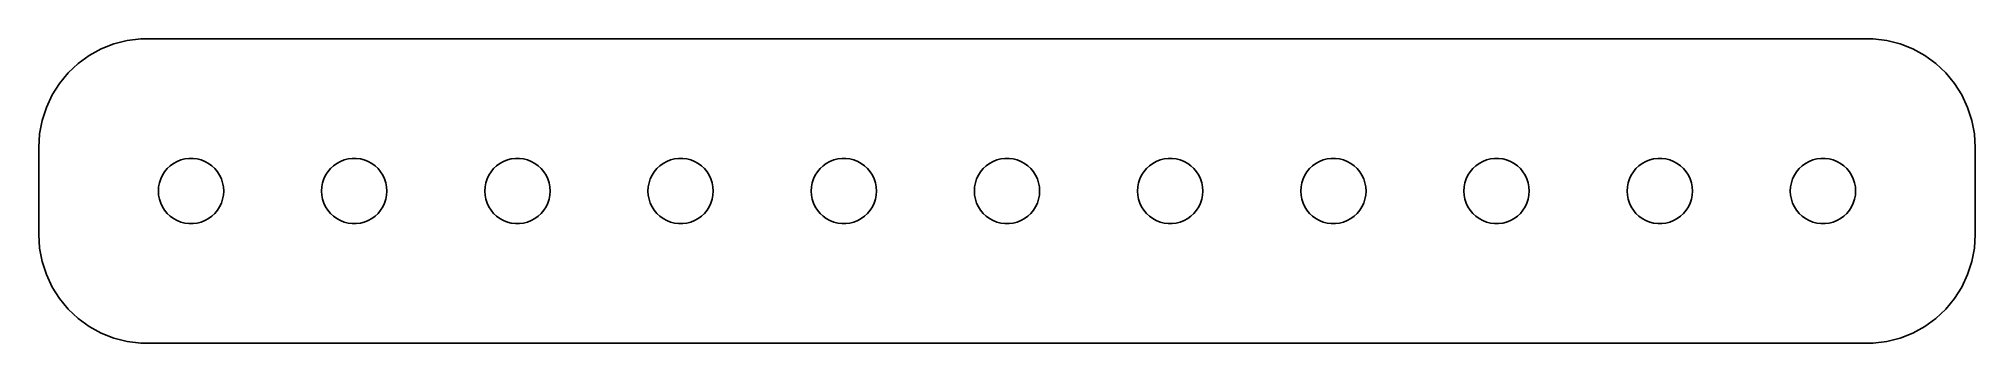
# Model space of a CAD drawing. Header units: metres. Extents: x -44.5 to 44.5, y 17 to 31.
import ezdxf

# ---------------------------------------------------------------- set-up
doc = ezdxf.new("R2010")
doc.units = ezdxf.units.M

msp = doc.modelspace()

# ---------------------------------------------------------------- linework, layer by layer
for p, q in [((-41.6289, 30.5241), (-42.1791, 30.2216)), ((-41.0451, 30.7553), (-41.6289, 30.5241)), ((-40.4369, 30.9114), (-41.0451, 30.7553)), ((-39.8139, 30.9901), (-40.4369, 30.9114)), ((39.8139, 30.9901), (-39.8139, 30.9901)), ((40.4369, 30.9114), (39.8139, 30.9901)), ((41.0451, 30.7553), (40.4369, 30.9114)), ((41.6289, 30.5241), (41.0451, 30.7553)), ((42.1791, 30.2216), (41.6289, 30.5241)), ((-43.1448, 29.4227), (-43.5451, 28.9389)), ((-42.6871, 29.8526), (-43.1448, 29.4227)), ((-42.1791, 30.2216), (-42.6871, 29.8526)), ((42.6871, 29.8526), (42.1791, 30.2216)), ((43.1448, 29.4227), (42.6871, 29.8526)), ((43.5451, 28.9389), (43.1448, 29.4227)), ((-43.5451, 28.9389), (-43.8815, 28.4088)), ((43.8815, 28.4088), (43.5451, 28.9389)), ((-44.1489, 27.8406), (-44.3429, 27.2434)), ((-43.8815, 28.4088), (-44.1489, 27.8406)), ((44.1489, 27.8406), (43.8815, 28.4088)), ((44.3429, 27.2434), (44.1489, 27.8406)), ((-44.3429, 27.2434), (-44.4606, 26.6267)), ((44.4606, 26.6267), (44.3429, 27.2434)), ((-44.4606, 26.6267), (-44.5, 26)), ((-44.5, 26), (-44.5, 22)), ((44.5, 26), (44.4606, 26.6267)), ((44.5, 22), (44.5, 26)), ((-38.7135, 24.8817), (-38.5934, 25.0268)), ((-38.5934, 25.0268), (-38.4561, 25.1558)), ((-38.4561, 25.1558), (-38.3037, 25.2665)), ((-38.3037, 25.2665), (-38.1387, 25.3572)), ((-38.1387, 25.3572), (-37.9635, 25.4266)), ((-37.9635, 25.4266), (-37.7811, 25.4734)), ((-37.7811, 25.4734), (-37.5942, 25.497)), ((-37.5942, 25.497), (-37.4058, 25.497)), ((-37.4058, 25.497), (-37.2189, 25.4734)), ((-37.2189, 25.4734), (-37.0365, 25.4266)), ((-37.0365, 25.4266), (-36.8613, 25.3572)), ((-36.8613, 25.3572), (-36.6963, 25.2665)), ((-36.6963, 25.2665), (-36.5439, 25.1558)), ((-36.5439, 25.1558), (-36.4065, 25.0268)), ((-36.4065, 25.0268), (-36.2865, 24.8817)), ((-31.2135, 24.8817), (-31.0934, 25.0268)), ((-31.0934, 25.0268), (-30.9561, 25.1558)), ((-30.9561, 25.1558), (-30.8037, 25.2665)), ((-30.8037, 25.2665), (-30.6387, 25.3572)), ((-30.6387, 25.3572), (-30.4635, 25.4266)), ((-30.4635, 25.4266), (-30.2811, 25.4734)), ((-30.2811, 25.4734), (-30.0942, 25.497)), ((-30.0942, 25.497), (-29.9058, 25.497)), ((-29.9058, 25.497), (-29.7189, 25.4734)), ((-29.7189, 25.4734), (-29.5365, 25.4266)), ((-29.5365, 25.4266), (-29.3613, 25.3572)), ((-29.3613, 25.3572), (-29.1963, 25.2665)), ((-29.1963, 25.2665), (-29.0439, 25.1558)), ((-29.0439, 25.1558), (-28.9065, 25.0268)), ((-28.9065, 25.0268), (-28.7865, 24.8817)), ((-23.7135, 24.8817), (-23.5934, 25.0268)), ((-23.5934, 25.0268), (-23.4561, 25.1558)), ((-23.4561, 25.1558), (-23.3037, 25.2665)), ((-23.3037, 25.2665), (-23.1387, 25.3572)), ((-23.1387, 25.3572), (-22.9635, 25.4266)), ((-22.9635, 25.4266), (-22.7811, 25.4734)), ((-22.7811, 25.4734), (-22.5942, 25.497)), ((-22.5942, 25.497), (-22.4058, 25.497)), ((-22.4058, 25.497), (-22.2189, 25.4734)), ((-22.2189, 25.4734), (-22.0365, 25.4266)), ((-22.0365, 25.4266), (-21.8613, 25.3572)), ((-21.8613, 25.3572), (-21.6963, 25.2665)), ((-21.6963, 25.2665), (-21.5439, 25.1558)), ((-21.5439, 25.1558), (-21.4065, 25.0268)), ((-21.4065, 25.0268), (-21.2865, 24.8817)), ((-16.2135, 24.8817), (-16.0934, 25.0268)), ((-16.0934, 25.0268), (-15.9561, 25.1558)), ((-15.9561, 25.1558), (-15.8037, 25.2665)), ((-15.8037, 25.2665), (-15.6387, 25.3572)), ((-15.6387, 25.3572), (-15.4635, 25.4266)), ((-15.4635, 25.4266), (-15.2811, 25.4734)), ((-15.2811, 25.4734), (-15.0942, 25.497)), ((-15.0942, 25.497), (-14.9058, 25.497)), ((-14.9058, 25.497), (-14.7189, 25.4734)), ((-14.7189, 25.4734), (-14.5365, 25.4266)), ((-14.5365, 25.4266), (-14.3613, 25.3572)), ((-14.3613, 25.3572), (-14.1963, 25.2665)), ((-14.1963, 25.2665), (-14.0439, 25.1558)), ((-14.0439, 25.1558), (-13.9065, 25.0268)), ((-13.9065, 25.0268), (-13.7865, 24.8817)), ((-8.71352, 24.8817), (-8.59344, 25.0268)), ((-8.59344, 25.0268), (-8.45613, 25.1558)), ((-8.45613, 25.1558), (-8.30373, 25.2665)), ((-8.30373, 25.2665), (-8.13866, 25.3572)), ((-8.13866, 25.3572), (-7.96352, 25.4266)), ((-7.96352, 25.4266), (-7.78107, 25.4734)), ((-7.78107, 25.4734), (-7.59418, 25.497)), ((-7.59418, 25.497), (-7.40581, 25.497)), ((-7.40581, 25.497), (-7.21892, 25.4734)), ((-7.21892, 25.4734), (-7.03647, 25.4266)), ((-7.03647, 25.4266), (-6.86133, 25.3572)), ((-6.86133, 25.3572), (-6.69626, 25.2665)), ((-6.69626, 25.2665), (-6.54385, 25.1558)), ((-6.54385, 25.1558), (-6.40654, 25.0268)), ((-6.40654, 25.0268), (-6.28647, 24.8817)), ((-1.21352, 24.8817), (-1.09344, 25.0268)), ((-1.09344, 25.0268), (-0.95613, 25.1558)), ((-0.95613, 25.1558), (-0.80373, 25.2665)), ((-0.80373, 25.2665), (-0.63866, 25.3572)), ((-0.63866, 25.3572), (-0.46352, 25.4266)), ((-0.46352, 25.4266), (-0.28107, 25.4734)), ((-0.28107, 25.4734), (-0.09418, 25.497)), ((-0.09418, 25.497), (0.09418, 25.497)), ((0.09418, 25.497), (0.28107, 25.4734)), ((0.28107, 25.4734), (0.46352, 25.4266)), ((0.46352, 25.4266), (0.63866, 25.3572)), ((0.63866, 25.3572), (0.80373, 25.2665)), ((0.80373, 25.2665), (0.95613, 25.1558)), ((0.95613, 25.1558), (1.09344, 25.0268)), ((1.09344, 25.0268), (1.21352, 24.8817)), ((6.28647, 24.8817), (6.40654, 25.0268)), ((6.40654, 25.0268), (6.54385, 25.1558)), ((6.54385, 25.1558), (6.69626, 25.2665)), ((6.69626, 25.2665), (6.86133, 25.3572)), ((6.86133, 25.3572), (7.03647, 25.4266)), ((7.03647, 25.4266), (7.21892, 25.4734)), ((7.21892, 25.4734), (7.40581, 25.497)), ((7.40581, 25.497), (7.59418, 25.497)), ((7.59418, 25.497), (7.78107, 25.4734)), ((7.78107, 25.4734), (7.96352, 25.4266)), ((7.96352, 25.4266), (8.13866, 25.3572)), ((8.13866, 25.3572), (8.30373, 25.2665)), ((8.30373, 25.2665), (8.45613, 25.1558)), ((8.45613, 25.1558), (8.59344, 25.0268)), ((8.59344, 25.0268), (8.71352, 24.8817)), ((13.7865, 24.8817), (13.9065, 25.0268)), ((13.9065, 25.0268), (14.0439, 25.1558)), ((14.0439, 25.1558), (14.1963, 25.2665)), ((14.1963, 25.2665), (14.3613, 25.3572)), ((14.3613, 25.3572), (14.5365, 25.4266)), ((14.5365, 25.4266), (14.7189, 25.4734)), ((14.7189, 25.4734), (14.9058, 25.497)), ((14.9058, 25.497), (15.0942, 25.497)), ((15.0942, 25.497), (15.2811, 25.4734)), ((15.2811, 25.4734), (15.4635, 25.4266)), ((15.4635, 25.4266), (15.6387, 25.3572)), ((15.6387, 25.3572), (15.8037, 25.2665)), ((15.8037, 25.2665), (15.9561, 25.1558)), ((15.9561, 25.1558), (16.0934, 25.0268)), ((16.0934, 25.0268), (16.2135, 24.8817)), ((21.2865, 24.8817), (21.4065, 25.0268)), ((21.4065, 25.0268), (21.5439, 25.1558)), ((21.5439, 25.1558), (21.6963, 25.2665)), ((21.6963, 25.2665), (21.8613, 25.3572)), ((21.8613, 25.3572), (22.0365, 25.4266)), ((22.0365, 25.4266), (22.2189, 25.4734)), ((22.2189, 25.4734), (22.4058, 25.497)), ((22.4058, 25.497), (22.5942, 25.497)), ((22.5942, 25.497), (22.7811, 25.4734)), ((22.7811, 25.4734), (22.9635, 25.4266)), ((22.9635, 25.4266), (23.1387, 25.3572)), ((23.1387, 25.3572), (23.3037, 25.2665)), ((23.3037, 25.2665), (23.4561, 25.1558)), ((23.4561, 25.1558), (23.5934, 25.0268)), ((23.5934, 25.0268), (23.7135, 24.8817)), ((28.7865, 24.8817), (28.9065, 25.0268)), ((28.9065, 25.0268), (29.0439, 25.1558)), ((29.0439, 25.1558), (29.1963, 25.2665)), ((29.1963, 25.2665), (29.3613, 25.3572)), ((29.3613, 25.3572), (29.5365, 25.4266)), ((29.5365, 25.4266), (29.7189, 25.4734)), ((29.7189, 25.4734), (29.9058, 25.497)), ((29.9058, 25.497), (30.0942, 25.497)), ((30.0942, 25.497), (30.2811, 25.4734)), ((30.2811, 25.4734), (30.4635, 25.4266)), ((30.4635, 25.4266), (30.6387, 25.3572)), ((30.6387, 25.3572), (30.8037, 25.2665)), ((30.8037, 25.2665), (30.9561, 25.1558)), ((30.9561, 25.1558), (31.0934, 25.0268)), ((31.0934, 25.0268), (31.2135, 24.8817)), ((36.2865, 24.8817), (36.4065, 25.0268)), ((36.4065, 25.0268), (36.5439, 25.1558)), ((36.5439, 25.1558), (36.6963, 25.2665)), ((36.6963, 25.2665), (36.8613, 25.3572)), ((36.8613, 25.3572), (37.0365, 25.4266)), ((37.0365, 25.4266), (37.2189, 25.4734)), ((37.2189, 25.4734), (37.4058, 25.497)), ((37.4058, 25.497), (37.5942, 25.497)), ((37.5942, 25.497), (37.7811, 25.4734)), ((37.7811, 25.4734), (37.9635, 25.4266)), ((37.9635, 25.4266), (38.1387, 25.3572)), ((38.1387, 25.3572), (38.3037, 25.2665)), ((38.3037, 25.2665), (38.4561, 25.1558)), ((38.4561, 25.1558), (38.5934, 25.0268)), ((38.5934, 25.0268), (38.7135, 24.8817)), ((-39, 24), (-38.9882, 24.188)), ((-38.9882, 24.188), (-38.9529, 24.373)), ((-38.9529, 24.373), (-38.8947, 24.5522)), ((-38.8947, 24.5522), (-38.8145, 24.7226)), ((-38.8145, 24.7226), (-38.7135, 24.8817)), ((-36.2865, 24.8817), (-36.1855, 24.7226)), ((-36.1855, 24.7226), (-36.1053, 24.5522)), ((-36.1053, 24.5522), (-36.0471, 24.373)), ((-36.0471, 24.373), (-36.0118, 24.188)), ((-36.0118, 24.188), (-36, 24)), ((-31.5, 24), (-31.4882, 24.188)), ((-31.4882, 24.188), (-31.4529, 24.373)), ((-31.4529, 24.373), (-31.3947, 24.5522)), ((-31.3947, 24.5522), (-31.3145, 24.7226)), ((-31.3145, 24.7226), (-31.2135, 24.8817)), ((-28.7865, 24.8817), (-28.6855, 24.7226)), ((-28.6855, 24.7226), (-28.6053, 24.5522)), ((-28.6053, 24.5522), (-28.5471, 24.373)), ((-28.5471, 24.373), (-28.5118, 24.188)), ((-28.5118, 24.188), (-28.5, 24)), ((-24, 24), (-23.9882, 24.188)), ((-23.9882, 24.188), (-23.9529, 24.373)), ((-23.9529, 24.373), (-23.8947, 24.5522)), ((-23.8947, 24.5522), (-23.8145, 24.7226)), ((-23.8145, 24.7226), (-23.7135, 24.8817)), ((-21.2865, 24.8817), (-21.1855, 24.7226)), ((-21.1855, 24.7226), (-21.1053, 24.5522)), ((-21.1053, 24.5522), (-21.0471, 24.373)), ((-21.0471, 24.373), (-21.0118, 24.188)), ((-21.0118, 24.188), (-21, 24)), ((-16.5, 24), (-16.4882, 24.188)), ((-16.4882, 24.188), (-16.4529, 24.373)), ((-16.4529, 24.373), (-16.3947, 24.5522)), ((-16.3947, 24.5522), (-16.3145, 24.7226)), ((-16.3145, 24.7226), (-16.2135, 24.8817)), ((-13.7865, 24.8817), (-13.6855, 24.7226)), ((-13.6855, 24.7226), (-13.6053, 24.5522)), ((-13.6053, 24.5522), (-13.5471, 24.373)), ((-13.5471, 24.373), (-13.5118, 24.188)), ((-13.5118, 24.188), (-13.5, 24)), ((-9, 24), (-8.98816, 24.188)), ((-8.98816, 24.188), (-8.95287, 24.373)), ((-8.95287, 24.373), (-8.89465, 24.5522)), ((-8.89465, 24.5522), (-8.81445, 24.7226)), ((-8.81445, 24.7226), (-8.71352, 24.8817)), ((-6.28647, 24.8817), (-6.18553, 24.7226)), ((-6.18553, 24.7226), (-6.10533, 24.5522)), ((-6.10533, 24.5522), (-6.04712, 24.373)), ((-6.04712, 24.373), (-6.01183, 24.188)), ((-6.01183, 24.188), (-6, 24)), ((-1.5, 24), (-1.48816, 24.188)), ((-1.48816, 24.188), (-1.45287, 24.373)), ((-1.45287, 24.373), (-1.39465, 24.5522)), ((-1.39465, 24.5522), (-1.31445, 24.7226)), ((-1.31445, 24.7226), (-1.21352, 24.8817)), ((1.21352, 24.8817), (1.31445, 24.7226)), ((1.31445, 24.7226), (1.39465, 24.5522)), ((1.39465, 24.5522), (1.45287, 24.373)), ((1.45287, 24.373), (1.48816, 24.188)), ((1.48816, 24.188), (1.5, 24)), ((6, 24), (6.01183, 24.188)), ((6.01183, 24.188), (6.04712, 24.373)), ((6.04712, 24.373), (6.10533, 24.5522)), ((6.10533, 24.5522), (6.18553, 24.7226)), ((6.18553, 24.7226), (6.28647, 24.8817)), ((8.71352, 24.8817), (8.81445, 24.7226)), ((8.81445, 24.7226), (8.89465, 24.5522)), ((8.89465, 24.5522), (8.95287, 24.373)), ((8.95287, 24.373), (8.98816, 24.188)), ((8.98816, 24.188), (9, 24)), ((13.5, 24), (13.5118, 24.188)), ((13.5118, 24.188), (13.5471, 24.373)), ((13.5471, 24.373), (13.6053, 24.5522)), ((13.6053, 24.5522), (13.6855, 24.7226)), ((13.6855, 24.7226), (13.7865, 24.8817)), ((16.2135, 24.8817), (16.3145, 24.7226)), ((16.3145, 24.7226), (16.3947, 24.5522)), ((16.3947, 24.5522), (16.4529, 24.373)), ((16.4529, 24.373), (16.4882, 24.188)), ((16.4882, 24.188), (16.5, 24)), ((21, 24), (21.0118, 24.188)), ((21.0118, 24.188), (21.0471, 24.373)), ((21.0471, 24.373), (21.1053, 24.5522)), ((21.1053, 24.5522), (21.1855, 24.7226)), ((21.1855, 24.7226), (21.2865, 24.8817)), ((23.7135, 24.8817), (23.8145, 24.7226)), ((23.8145, 24.7226), (23.8947, 24.5522)), ((23.8947, 24.5522), (23.9529, 24.373)), ((23.9529, 24.373), (23.9882, 24.188)), ((23.9882, 24.188), (24, 24)), ((28.5, 24), (28.5118, 24.188)), ((28.5118, 24.188), (28.5471, 24.373)), ((28.5471, 24.373), (28.6053, 24.5522)), ((28.6053, 24.5522), (28.6855, 24.7226)), ((28.6855, 24.7226), (28.7865, 24.8817)), ((31.2135, 24.8817), (31.3145, 24.7226)), ((31.3145, 24.7226), (31.3947, 24.5522)), ((31.3947, 24.5522), (31.4529, 24.373)), ((31.4529, 24.373), (31.4882, 24.188)), ((31.4882, 24.188), (31.5, 24)), ((36, 24), (36.0118, 24.188)), ((36.0118, 24.188), (36.0471, 24.373)), ((36.0471, 24.373), (36.1053, 24.5522)), ((36.1053, 24.5522), (36.1855, 24.7226)), ((36.1855, 24.7226), (36.2865, 24.8817)), ((38.7135, 24.8817), (38.8145, 24.7226)), ((38.8145, 24.7226), (38.8947, 24.5522)), ((38.8947, 24.5522), (38.9529, 24.373)), ((38.9529, 24.373), (38.9882, 24.188)), ((38.9882, 24.188), (39, 24)), ((-38.9882, 23.812), (-39, 24)), ((-38.9529, 23.627), (-38.9882, 23.812)), ((-38.8947, 23.4478), (-38.9529, 23.627)), ((-38.8145, 23.2774), (-38.8947, 23.4478)), ((-38.7135, 23.1183), (-38.8145, 23.2774)), ((-36.1855, 23.2774), (-36.2865, 23.1183)), ((-36.1053, 23.4478), (-36.1855, 23.2774)), ((-36.0471, 23.627), (-36.1053, 23.4478)), ((-36.0118, 23.812), (-36.0471, 23.627)), ((-36, 24), (-36.0118, 23.812)), ((-31.4882, 23.812), (-31.5, 24)), ((-31.4529, 23.627), (-31.4882, 23.812)), ((-31.3947, 23.4478), (-31.4529, 23.627)), ((-31.3145, 23.2774), (-31.3947, 23.4478)), ((-31.2135, 23.1183), (-31.3145, 23.2774)), ((-28.6855, 23.2774), (-28.7865, 23.1183)), ((-28.6053, 23.4478), (-28.6855, 23.2774)), ((-28.5471, 23.627), (-28.6053, 23.4478)), ((-28.5118, 23.812), (-28.5471, 23.627)), ((-28.5, 24), (-28.5118, 23.812)), ((-23.9882, 23.812), (-24, 24)), ((-23.9529, 23.627), (-23.9882, 23.812)), ((-23.8947, 23.4478), (-23.9529, 23.627)), ((-23.8145, 23.2774), (-23.8947, 23.4478)), ((-23.7135, 23.1183), (-23.8145, 23.2774)), ((-21.1855, 23.2774), (-21.2865, 23.1183)), ((-21.1053, 23.4478), (-21.1855, 23.2774)), ((-21.0471, 23.627), (-21.1053, 23.4478)), ((-21.0118, 23.812), (-21.0471, 23.627)), ((-21, 24), (-21.0118, 23.812)), ((-16.4882, 23.812), (-16.5, 24)), ((-16.4529, 23.627), (-16.4882, 23.812)), ((-16.3947, 23.4478), (-16.4529, 23.627)), ((-16.3145, 23.2774), (-16.3947, 23.4478)), ((-16.2135, 23.1183), (-16.3145, 23.2774)), ((-13.6855, 23.2774), (-13.7865, 23.1183)), ((-13.6053, 23.4478), (-13.6855, 23.2774)), ((-13.5471, 23.627), (-13.6053, 23.4478)), ((-13.5118, 23.812), (-13.5471, 23.627)), ((-13.5, 24), (-13.5118, 23.812)), ((-8.98816, 23.812), (-9, 24)), ((-8.95287, 23.627), (-8.98816, 23.812)), ((-8.89465, 23.4478), (-8.95287, 23.627)), ((-8.81445, 23.2774), (-8.89465, 23.4478)), ((-8.71352, 23.1183), (-8.81445, 23.2774)), ((-6.18553, 23.2774), (-6.28647, 23.1183)), ((-6.10533, 23.4478), (-6.18553, 23.2774)), ((-6.04712, 23.627), (-6.10533, 23.4478)), ((-6.01183, 23.812), (-6.04712, 23.627)), ((-6, 24), (-6.01183, 23.812)), ((-1.48816, 23.812), (-1.5, 24)), ((-1.45287, 23.627), (-1.48816, 23.812)), ((-1.39465, 23.4478), (-1.45287, 23.627)), ((-1.31445, 23.2774), (-1.39465, 23.4478)), ((-1.21352, 23.1183), (-1.31445, 23.2774)), ((1.31445, 23.2774), (1.21352, 23.1183)), ((1.39465, 23.4478), (1.31445, 23.2774)), ((1.45287, 23.627), (1.39465, 23.4478)), ((1.48816, 23.812), (1.45287, 23.627)), ((1.5, 24), (1.48816, 23.812)), ((6.01183, 23.812), (6, 24)), ((6.04712, 23.627), (6.01183, 23.812)), ((6.10533, 23.4478), (6.04712, 23.627)), ((6.18553, 23.2774), (6.10533, 23.4478)), ((6.28647, 23.1183), (6.18553, 23.2774)), ((8.81445, 23.2774), (8.71352, 23.1183)), ((8.89465, 23.4478), (8.81445, 23.2774)), ((8.95287, 23.627), (8.89465, 23.4478)), ((8.98816, 23.812), (8.95287, 23.627)), ((9, 24), (8.98816, 23.812)), ((13.5118, 23.812), (13.5, 24)), ((13.5471, 23.627), (13.5118, 23.812)), ((13.6053, 23.4478), (13.5471, 23.627)), ((13.6855, 23.2774), (13.6053, 23.4478)), ((13.7865, 23.1183), (13.6855, 23.2774)), ((16.3145, 23.2774), (16.2135, 23.1183)), ((16.3947, 23.4478), (16.3145, 23.2774)), ((16.4529, 23.627), (16.3947, 23.4478)), ((16.4882, 23.812), (16.4529, 23.627)), ((16.5, 24), (16.4882, 23.812)), ((21.0118, 23.812), (21, 24)), ((21.0471, 23.627), (21.0118, 23.812)), ((21.1053, 23.4478), (21.0471, 23.627)), ((21.1855, 23.2774), (21.1053, 23.4478)), ((21.2865, 23.1183), (21.1855, 23.2774)), ((23.8145, 23.2774), (23.7135, 23.1183)), ((23.8947, 23.4478), (23.8145, 23.2774)), ((23.9529, 23.627), (23.8947, 23.4478)), ((23.9882, 23.812), (23.9529, 23.627)), ((24, 24), (23.9882, 23.812)), ((28.5118, 23.812), (28.5, 24)), ((28.5471, 23.627), (28.5118, 23.812)), ((28.6053, 23.4478), (28.5471, 23.627)), ((28.6855, 23.2774), (28.6053, 23.4478)), ((28.7865, 23.1183), (28.6855, 23.2774)), ((31.3145, 23.2774), (31.2135, 23.1183)), ((31.3947, 23.4478), (31.3145, 23.2774)), ((31.4529, 23.627), (31.3947, 23.4478)), ((31.4882, 23.812), (31.4529, 23.627)), ((31.5, 24), (31.4882, 23.812)), ((36.0118, 23.812), (36, 24)), ((36.0471, 23.627), (36.0118, 23.812)), ((36.1053, 23.4478), (36.0471, 23.627)), ((36.1855, 23.2774), (36.1053, 23.4478)), ((36.2865, 23.1183), (36.1855, 23.2774)), ((38.8145, 23.2774), (38.7135, 23.1183)), ((38.8947, 23.4478), (38.8145, 23.2774)), ((38.9529, 23.627), (38.8947, 23.4478)), ((38.9882, 23.812), (38.9529, 23.627)), ((39, 24), (38.9882, 23.812)), ((-38.5934, 22.9732), (-38.7135, 23.1183)), ((-38.4561, 22.8442), (-38.5934, 22.9732)), ((-38.3037, 22.7335), (-38.4561, 22.8442)), ((-38.1387, 22.6428), (-38.3037, 22.7335)), ((-37.9635, 22.5734), (-38.1387, 22.6428)), ((-37.7811, 22.5266), (-37.9635, 22.5734)), ((-37.5942, 22.503), (-37.7811, 22.5266)), ((-37.4058, 22.503), (-37.5942, 22.503)), ((-37.2189, 22.5266), (-37.4058, 22.503)), ((-37.0365, 22.5734), (-37.2189, 22.5266)), ((-36.8613, 22.6428), (-37.0365, 22.5734)), ((-36.6963, 22.7335), (-36.8613, 22.6428)), ((-36.5439, 22.8442), (-36.6963, 22.7335)), ((-36.4065, 22.9732), (-36.5439, 22.8442)), ((-36.2865, 23.1183), (-36.4065, 22.9732)), ((-31.0934, 22.9732), (-31.2135, 23.1183)), ((-30.9561, 22.8442), (-31.0934, 22.9732)), ((-30.8037, 22.7335), (-30.9561, 22.8442)), ((-30.6387, 22.6428), (-30.8037, 22.7335)), ((-30.4635, 22.5734), (-30.6387, 22.6428)), ((-30.2811, 22.5266), (-30.4635, 22.5734)), ((-30.0942, 22.503), (-30.2811, 22.5266)), ((-29.9058, 22.503), (-30.0942, 22.503)), ((-29.7189, 22.5266), (-29.9058, 22.503)), ((-29.5365, 22.5734), (-29.7189, 22.5266)), ((-29.3613, 22.6428), (-29.5365, 22.5734)), ((-29.1963, 22.7335), (-29.3613, 22.6428)), ((-29.0439, 22.8442), (-29.1963, 22.7335)), ((-28.9065, 22.9732), (-29.0439, 22.8442)), ((-28.7865, 23.1183), (-28.9065, 22.9732)), ((-23.5934, 22.9732), (-23.7135, 23.1183)), ((-23.4561, 22.8442), (-23.5934, 22.9732)), ((-23.3037, 22.7335), (-23.4561, 22.8442)), ((-23.1387, 22.6428), (-23.3037, 22.7335)), ((-22.9635, 22.5734), (-23.1387, 22.6428)), ((-22.7811, 22.5266), (-22.9635, 22.5734)), ((-22.5942, 22.503), (-22.7811, 22.5266)), ((-22.4058, 22.503), (-22.5942, 22.503)), ((-22.2189, 22.5266), (-22.4058, 22.503)), ((-22.0365, 22.5734), (-22.2189, 22.5266)), ((-21.8613, 22.6428), (-22.0365, 22.5734)), ((-21.6963, 22.7335), (-21.8613, 22.6428)), ((-21.5439, 22.8442), (-21.6963, 22.7335)), ((-21.4065, 22.9732), (-21.5439, 22.8442)), ((-21.2865, 23.1183), (-21.4065, 22.9732)), ((-16.0934, 22.9732), (-16.2135, 23.1183)), ((-15.9561, 22.8442), (-16.0934, 22.9732)), ((-15.8037, 22.7335), (-15.9561, 22.8442)), ((-15.6387, 22.6428), (-15.8037, 22.7335)), ((-15.4635, 22.5734), (-15.6387, 22.6428)), ((-15.2811, 22.5266), (-15.4635, 22.5734)), ((-15.0942, 22.503), (-15.2811, 22.5266)), ((-14.9058, 22.503), (-15.0942, 22.503)), ((-14.7189, 22.5266), (-14.9058, 22.503)), ((-14.5365, 22.5734), (-14.7189, 22.5266)), ((-14.3613, 22.6428), (-14.5365, 22.5734)), ((-14.1963, 22.7335), (-14.3613, 22.6428)), ((-14.0439, 22.8442), (-14.1963, 22.7335)), ((-13.9065, 22.9732), (-14.0439, 22.8442)), ((-13.7865, 23.1183), (-13.9065, 22.9732)), ((-8.59344, 22.9732), (-8.71352, 23.1183)), ((-8.45613, 22.8442), (-8.59344, 22.9732)), ((-8.30373, 22.7335), (-8.45613, 22.8442)), ((-8.13866, 22.6428), (-8.30373, 22.7335)), ((-7.96352, 22.5734), (-8.13866, 22.6428)), ((-7.78107, 22.5266), (-7.96352, 22.5734)), ((-7.59418, 22.503), (-7.78107, 22.5266)), ((-7.40581, 22.503), (-7.59418, 22.503)), ((-7.21892, 22.5266), (-7.40581, 22.503)), ((-7.03647, 22.5734), (-7.21892, 22.5266)), ((-6.86133, 22.6428), (-7.03647, 22.5734)), ((-6.69626, 22.7335), (-6.86133, 22.6428)), ((-6.54385, 22.8442), (-6.69626, 22.7335)), ((-6.40654, 22.9732), (-6.54385, 22.8442)), ((-6.28647, 23.1183), (-6.40654, 22.9732)), ((-1.09344, 22.9732), (-1.21352, 23.1183)), ((-0.95613, 22.8442), (-1.09344, 22.9732)), ((-0.80373, 22.7335), (-0.95613, 22.8442)), ((-0.63866, 22.6428), (-0.80373, 22.7335)), ((-0.46352, 22.5734), (-0.63866, 22.6428)), ((-0.28107, 22.5266), (-0.46352, 22.5734)), ((-0.09418, 22.503), (-0.28107, 22.5266)), ((0.09418, 22.503), (-0.09418, 22.503)), ((0.28107, 22.5266), (0.09418, 22.503)), ((0.46352, 22.5734), (0.28107, 22.5266)), ((0.63866, 22.6428), (0.46352, 22.5734)), ((0.80373, 22.7335), (0.63866, 22.6428)), ((0.95613, 22.8442), (0.80373, 22.7335)), ((1.09344, 22.9732), (0.95613, 22.8442)), ((1.21352, 23.1183), (1.09344, 22.9732)), ((6.40654, 22.9732), (6.28647, 23.1183)), ((6.54385, 22.8442), (6.40654, 22.9732)), ((6.69626, 22.7335), (6.54385, 22.8442)), ((6.86133, 22.6428), (6.69626, 22.7335)), ((7.03647, 22.5734), (6.86133, 22.6428)), ((7.21892, 22.5266), (7.03647, 22.5734)), ((7.40581, 22.503), (7.21892, 22.5266)), ((7.59418, 22.503), (7.40581, 22.503)), ((7.78107, 22.5266), (7.59418, 22.503)), ((7.96352, 22.5734), (7.78107, 22.5266)), ((8.13866, 22.6428), (7.96352, 22.5734)), ((8.30373, 22.7335), (8.13866, 22.6428)), ((8.45613, 22.8442), (8.30373, 22.7335)), ((8.59344, 22.9732), (8.45613, 22.8442)), ((8.71352, 23.1183), (8.59344, 22.9732)), ((13.9065, 22.9732), (13.7865, 23.1183)), ((14.0439, 22.8442), (13.9065, 22.9732)), ((14.1963, 22.7335), (14.0439, 22.8442)), ((14.3613, 22.6428), (14.1963, 22.7335)), ((14.5365, 22.5734), (14.3613, 22.6428)), ((14.7189, 22.5266), (14.5365, 22.5734)), ((14.9058, 22.503), (14.7189, 22.5266)), ((15.0942, 22.503), (14.9058, 22.503)), ((15.2811, 22.5266), (15.0942, 22.503)), ((15.4635, 22.5734), (15.2811, 22.5266)), ((15.6387, 22.6428), (15.4635, 22.5734)), ((15.8037, 22.7335), (15.6387, 22.6428)), ((15.9561, 22.8442), (15.8037, 22.7335)), ((16.0934, 22.9732), (15.9561, 22.8442)), ((16.2135, 23.1183), (16.0934, 22.9732)), ((21.4065, 22.9732), (21.2865, 23.1183)), ((21.5439, 22.8442), (21.4065, 22.9732)), ((21.6963, 22.7335), (21.5439, 22.8442)), ((21.8613, 22.6428), (21.6963, 22.7335)), ((22.0365, 22.5734), (21.8613, 22.6428)), ((22.2189, 22.5266), (22.0365, 22.5734)), ((22.4058, 22.503), (22.2189, 22.5266)), ((22.5942, 22.503), (22.4058, 22.503)), ((22.7811, 22.5266), (22.5942, 22.503)), ((22.9635, 22.5734), (22.7811, 22.5266)), ((23.1387, 22.6428), (22.9635, 22.5734)), ((23.3037, 22.7335), (23.1387, 22.6428)), ((23.4561, 22.8442), (23.3037, 22.7335)), ((23.5934, 22.9732), (23.4561, 22.8442)), ((23.7135, 23.1183), (23.5934, 22.9732)), ((28.9065, 22.9732), (28.7865, 23.1183)), ((29.0439, 22.8442), (28.9065, 22.9732)), ((29.1963, 22.7335), (29.0439, 22.8442)), ((29.3613, 22.6428), (29.1963, 22.7335)), ((29.5365, 22.5734), (29.3613, 22.6428)), ((29.7189, 22.5266), (29.5365, 22.5734)), ((29.9058, 22.503), (29.7189, 22.5266)), ((30.0942, 22.503), (29.9058, 22.503)), ((30.2811, 22.5266), (30.0942, 22.503)), ((30.4635, 22.5734), (30.2811, 22.5266)), ((30.6387, 22.6428), (30.4635, 22.5734)), ((30.8037, 22.7335), (30.6387, 22.6428)), ((30.9561, 22.8442), (30.8037, 22.7335)), ((31.0934, 22.9732), (30.9561, 22.8442)), ((31.2135, 23.1183), (31.0934, 22.9732)), ((36.4065, 22.9732), (36.2865, 23.1183)), ((36.5439, 22.8442), (36.4065, 22.9732)), ((36.6963, 22.7335), (36.5439, 22.8442)), ((36.8613, 22.6428), (36.6963, 22.7335)), ((37.0365, 22.5734), (36.8613, 22.6428)), ((37.2189, 22.5266), (37.0365, 22.5734)), ((37.4058, 22.503), (37.2189, 22.5266)), ((37.5942, 22.503), (37.4058, 22.503)), ((37.7811, 22.5266), (37.5942, 22.503)), ((37.9635, 22.5734), (37.7811, 22.5266)), ((38.1387, 22.6428), (37.9635, 22.5734)), ((38.3037, 22.7335), (38.1387, 22.6428)), ((38.4561, 22.8442), (38.3037, 22.7335)), ((38.5934, 22.9732), (38.4561, 22.8442)), ((38.7135, 23.1183), (38.5934, 22.9732)), ((-44.5, 22), (-44.4606, 21.3733)), ((-44.4606, 21.3733), (-44.3429, 20.7566)), ((44.3429, 20.7566), (44.4606, 21.3733)), ((44.4606, 21.3733), (44.5, 22)), ((-44.3429, 20.7566), (-44.1489, 20.1594)), ((44.1489, 20.1594), (44.3429, 20.7566)), ((-44.1489, 20.1594), (-43.8815, 19.5912)), ((-43.8815, 19.5912), (-43.5451, 19.0611)), ((43.5451, 19.0611), (43.8815, 19.5912)), ((43.8815, 19.5912), (44.1489, 20.1594)), ((-43.5451, 19.0611), (-43.1448, 18.5773)), ((43.1448, 18.5773), (43.5451, 19.0611)), ((-43.1448, 18.5773), (-42.6871, 18.1474)), ((-42.6871, 18.1474), (-42.1791, 17.7784)), ((42.1791, 17.7784), (42.6871, 18.1474)), ((42.6871, 18.1474), (43.1448, 18.5773)), ((-42.1791, 17.7784), (-41.6289, 17.4759)), ((-41.6289, 17.4759), (-41.0451, 17.2447)), ((-41.0451, 17.2447), (-40.4369, 17.0886)), ((-40.4369, 17.0886), (-39.8139, 17.0099)), ((-39.8139, 17.0099), (39.8139, 17.0099)), ((39.8139, 17.0099), (40.4369, 17.0886)), ((40.4369, 17.0886), (41.0451, 17.2447)), ((41.0451, 17.2447), (41.6289, 17.4759)), ((41.6289, 17.4759), (42.1791, 17.7784))]:
    msp.add_line(p, q)

doc.saveas('drawing.dxf')
